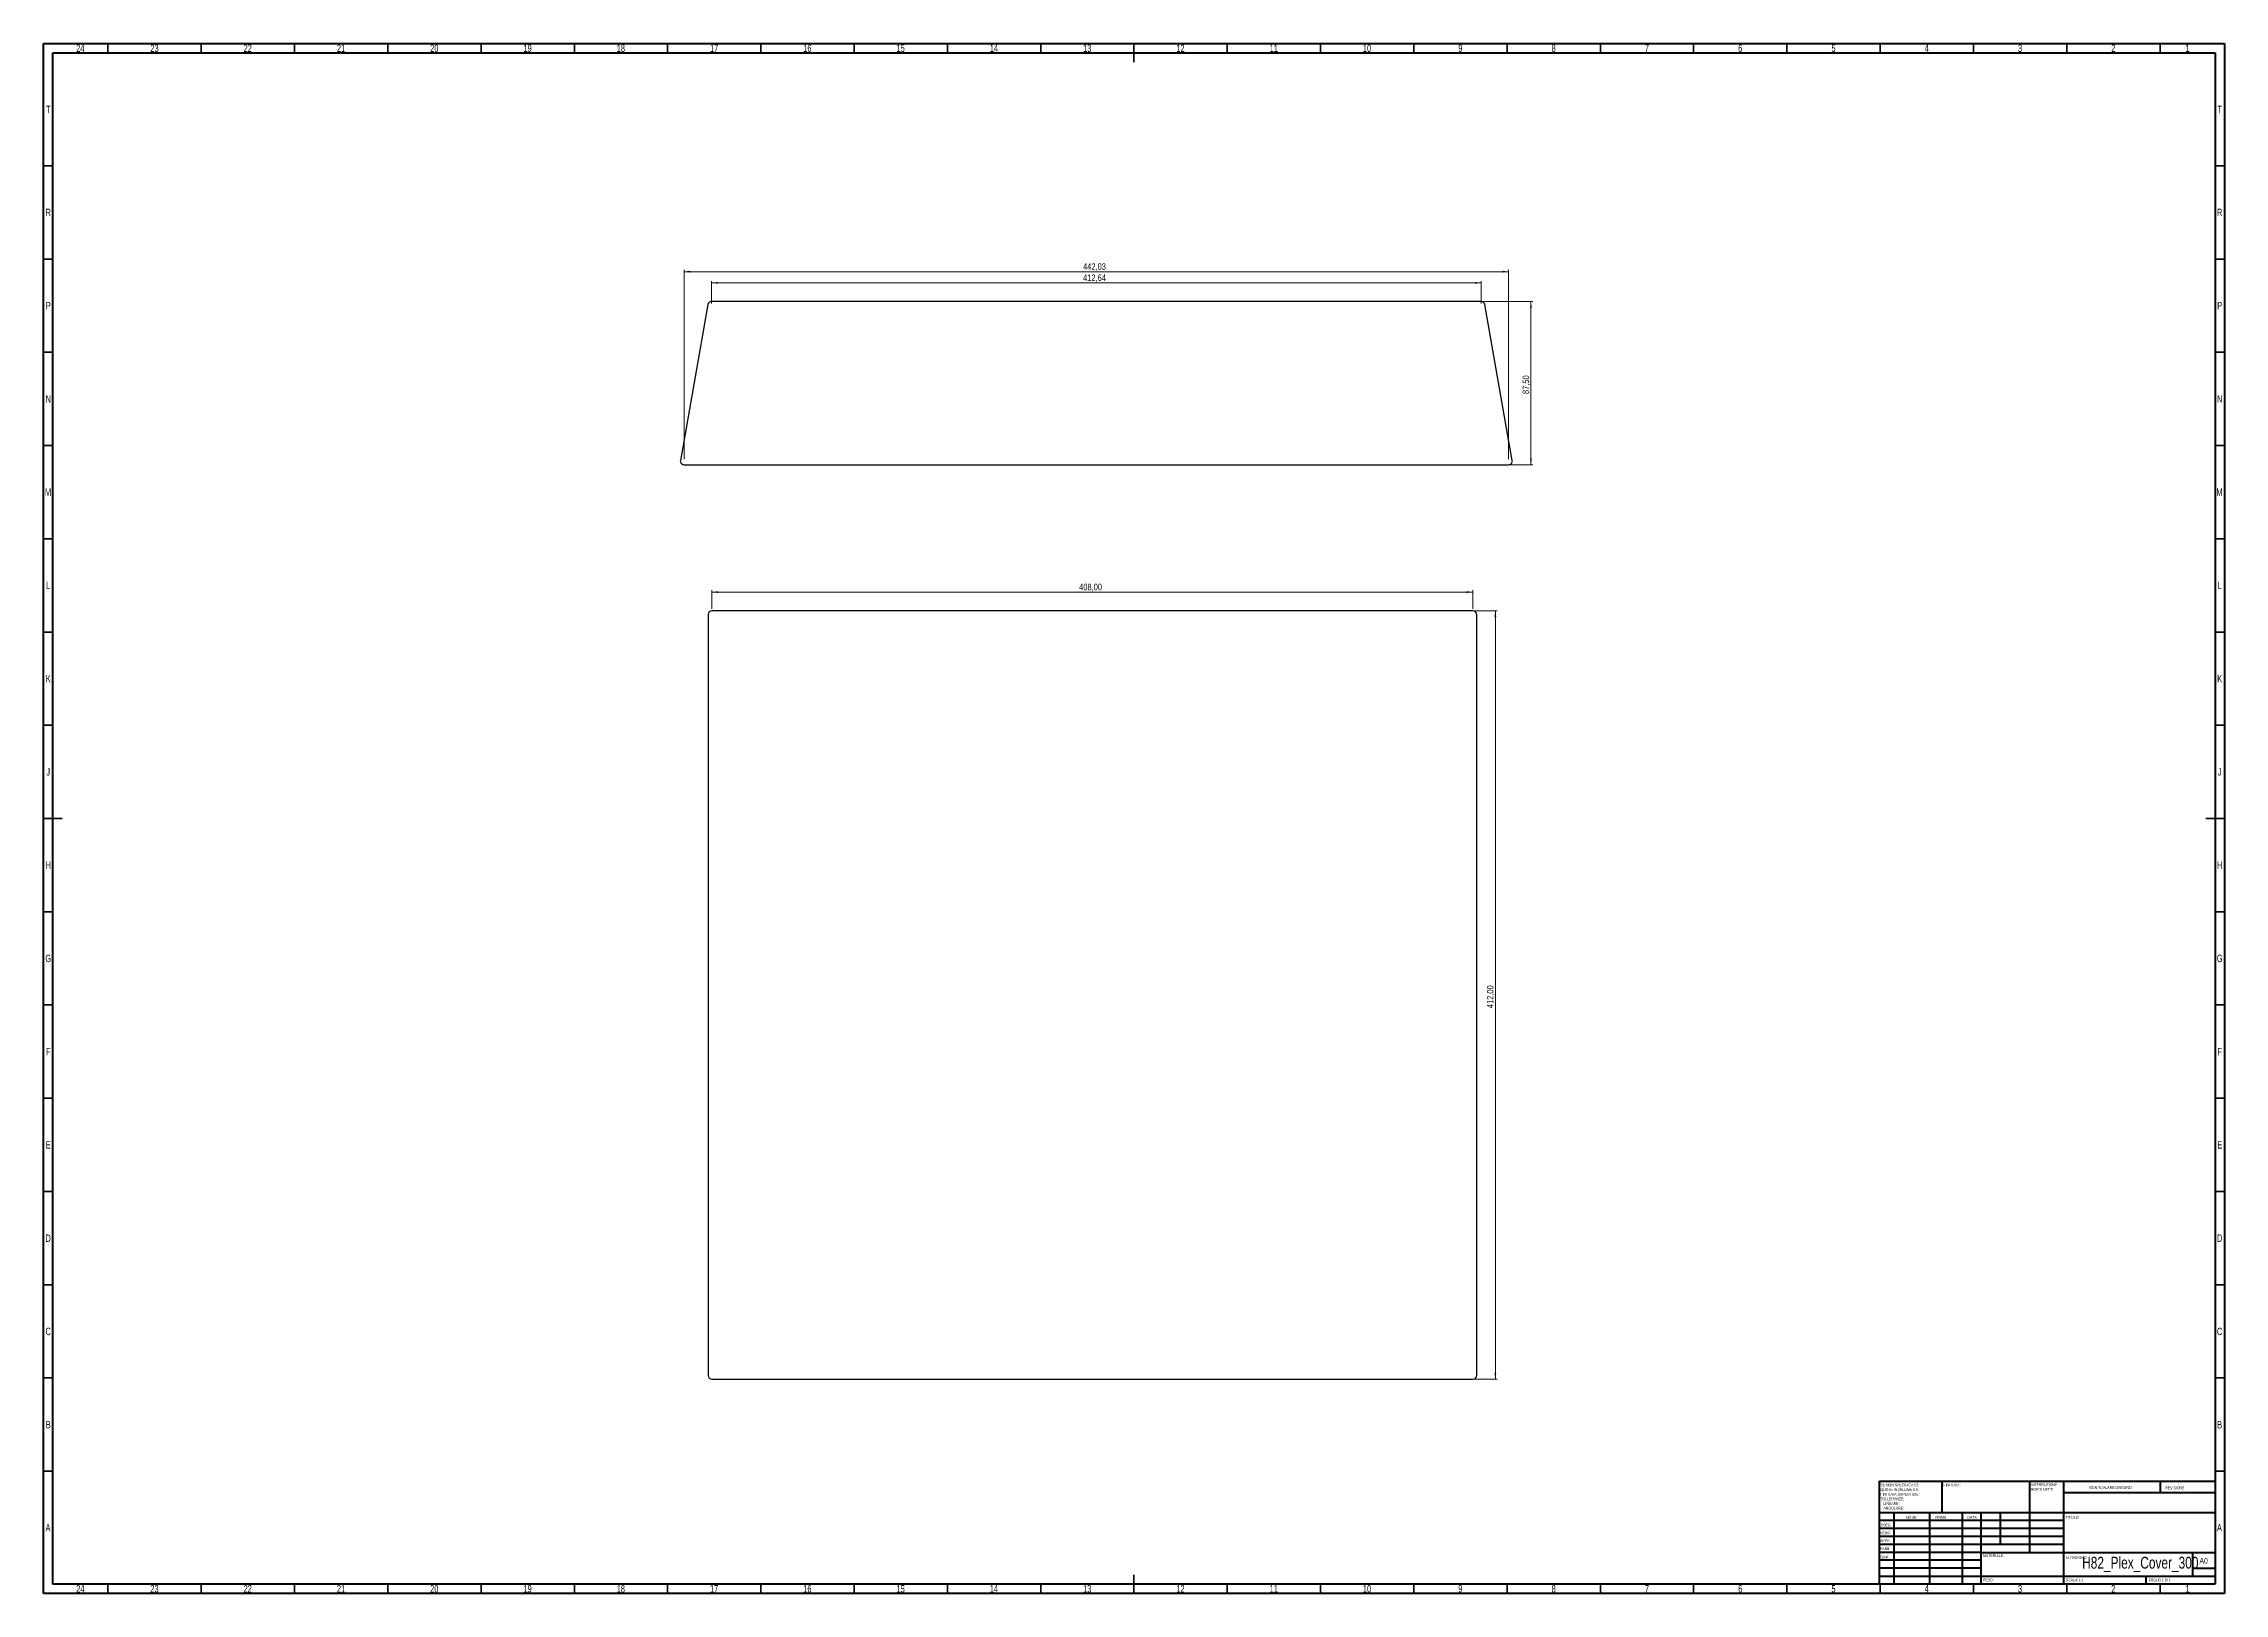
# Model space of a CAD drawing. Header units: millimetres. Extents: x 15 to 1184, y 5 to 836.
import ezdxf

# ---------------------------------------------------------------- set-up
doc = ezdxf.new("R2010")
doc.units = ezdxf.units.MM
doc.styles.add('SLDTEXTSTYLE0', font='TXT', dxfattribs={"width": 0.75})
doc.styles.add('SLDTEXTSTYLE1', font='TXT', dxfattribs={"width": 0.692308})
doc.dimstyles.new('SLDDIMSTYLE0', dxfattribs={"dimtxt": 3.5, "dimasz": 3.302, "dimexe": 0, "dimexo": 0.0625, "dimgap": 0.875, "dimtad": 1, "dimrnd": 1e-09, "dimzin": 12, "dimdsep": 46, "dimtxsty": 'SLDTEXTSTYLE0', "dimsah": 1, "dimcen": 0.09, "dimadec": 0, "dimazin": 3, "dimtfac": 1, "dimtofl": 0, "dimtmove": 0, "dimatfit": 3, "dimfxl": 1, "dimfrac": 2, "dimtolj": 1, "dimtzin": 12, "dimarcsym": 0})

# ---------------------------------------------------------------- blocks, each defined once
blk = doc.blocks.new('_D')
at = {"color": 7, "linetype": 'Continuous', "lineweight": 0}
for p, q in [((786.6, 697.7), (813.3, 697.7)), ((812.3, 610.2), (812.3, 697.7)), ((801.3, 610.2), (813.3, 610.2))]:
    blk.add_line(p, q, dxfattribs=at)
at = {"color": 7, "linetype": 'Continuous', "lineweight": 18}
for points in [[(812.3, 697.7), (811.8, 694.4), (812.8, 694.4)], [(812.3, 610.2), (812.8, 613.5), (811.8, 613.5)]]:
    blk.add_solid(points, dxfattribs=at)
at = {"color": 7, "linetype": 'Continuous', "lineweight": 18, "insert": (807.8, 648.1), "char_height": 3.5, "attachment_point": 1, "rotation": 90, "style": 'SLDTEXTSTYLE0'}
blk.add_mtext('87,50', dxfattribs=at)
blk = doc.blocks.new('_D_1')
at = {"color": 7, "linetype": 'Continuous', "lineweight": 0}
for p, q in [((358.3, 613.2), (358.3, 714.7)), ((358.3, 713.7), (800.3, 713.7)), ((800.3, 613.2), (800.3, 714.7))]:
    blk.add_line(p, q, dxfattribs=at)
at = {"color": 7, "linetype": 'Continuous', "lineweight": 18}
for points in [[(358.3, 713.7), (361.6, 713.2), (361.6, 714.2)], [(800.3, 713.7), (797, 714.2), (797, 713.2)]]:
    blk.add_solid(points, dxfattribs=at)
at = {"color": 7, "linetype": 'Continuous', "lineweight": 18, "insert": (572.2, 718.2), "char_height": 3.5, "attachment_point": 1, "style": 'SLDTEXTSTYLE0'}
blk.add_mtext('442,03', dxfattribs=at)
blk = doc.blocks.new('_D_2')
at = {"color": 7, "linetype": 'Continuous', "lineweight": 0}
for p, q in [((373, 696.7), (373, 708.7)), ((785.6, 707.7), (373, 707.7)), ((785.6, 696.7), (785.6, 708.7))]:
    blk.add_line(p, q, dxfattribs=at)
at = {"color": 7, "linetype": 'Continuous', "lineweight": 18}
for points in [[(373, 707.7), (376.3, 707.2), (376.3, 708.2)], [(785.6, 707.7), (782.3, 708.2), (782.3, 707.2)]]:
    blk.add_solid(points, dxfattribs=at)
at = {"color": 7, "linetype": 'Continuous', "lineweight": 18, "insert": (572.2, 712.2), "char_height": 3.5, "attachment_point": 1, "style": 'SLDTEXTSTYLE0'}
blk.add_mtext('412,64', dxfattribs=at)
blk = doc.blocks.new('_D_3')
at = {"color": 7, "linetype": 'Continuous', "lineweight": 0}
for p, q in [((782.2, 531.9), (794.2, 531.9)), ((793.2, 531.9), (793.2, 119.9)), ((782.2, 119.9), (794.2, 119.9))]:
    blk.add_line(p, q, dxfattribs=at)
at = {"color": 7, "linetype": 'Continuous', "lineweight": 18}
for points in [[(793.2, 531.9), (792.7, 528.6), (793.7, 528.6)], [(793.2, 119.9), (793.7, 123.2), (792.7, 123.2)]]:
    blk.add_solid(points, dxfattribs=at)
at = {"color": 7, "linetype": 'Continuous', "lineweight": 18, "insert": (788.7, 318.8), "char_height": 3.5, "attachment_point": 1, "rotation": 90, "style": 'SLDTEXTSTYLE0'}
blk.add_mtext('412,00', dxfattribs=at)
blk = doc.blocks.new('_D_4')
at = {"color": 7, "linetype": 'Continuous', "lineweight": 0}
for p, q in [((373.2, 532.9), (373.2, 542.9)), ((781.2, 541.9), (373.2, 541.9)), ((781.2, 532.9), (781.2, 542.9))]:
    blk.add_line(p, q, dxfattribs=at)
at = {"color": 7, "linetype": 'Continuous', "lineweight": 18}
for points in [[(373.2, 541.9), (376.5, 541.4), (376.5, 542.4)], [(781.2, 541.9), (777.9, 542.4), (777.9, 541.4)]]:
    blk.add_solid(points, dxfattribs=at)
at = {"color": 7, "linetype": 'Continuous', "lineweight": 18, "insert": (570.1, 546.4), "char_height": 3.5, "attachment_point": 1, "style": 'SLDTEXTSTYLE0'}
blk.add_mtext('408,00', dxfattribs=at)

msp = doc.modelspace()

# ---------------------------------------------------------------- linework, layer by layer
at = {"color": 7, "linetype": 'Continuous', "lineweight": 70}
for p, q in [((15, 5), (15, 836)), ((15, 836), (1184, 836)), ((20, 10), (20, 831)), ((20, 831), (1179, 831)), ((1179, 831), (1179, 10)), ((1184, 836), (1184, 5)), ((1184, 5), (15, 5)), ((1179, 10), (20, 10))]:
    msp.add_line(p, q, dxfattribs=at)
at = {"color": 7, "linetype": 'Continuous', "lineweight": 35}
for p, q in [((49.5, 831), (49.5, 836)), ((99.5, 831), (99.5, 836)), ((149.5, 831), (149.5, 836)), ((199.5, 831), (199.5, 836)), ((249.5, 831), (249.5, 836)), ((299.5, 831), (299.5, 836)), ((349.5, 831), (349.5, 836)), ((399.5, 831), (399.5, 836)), ((449.5, 831), (449.5, 836)), ((499.5, 831), (499.5, 836)), ((549.5, 831), (549.5, 836)), ((599.5, 836), (599.5, 826)), ((599.5, 831), (599.5, 836)), ((649.5, 831), (649.5, 836)), ((699.5, 831), (699.5, 836)), ((749.5, 831), (749.5, 836)), ((799.5, 831), (799.5, 836)), ((849.5, 831), (849.5, 836)), ((899.5, 831), (899.5, 836)), ((949.5, 831), (949.5, 836)), ((999.5, 831), (999.5, 836)), ((1049.5, 831), (1049.5, 836)), ((1099.5, 831), (1099.5, 836)), ((1149.5, 831), (1149.5, 836)), ((20, 770.5), (15, 770.5)), ((1179, 770.5), (1184, 770.5)), ((20, 720.5), (15, 720.5)), ((1179, 720.5), (1184, 720.5)), ((20, 670.5), (15, 670.5)), ((1179, 670.5), (1184, 670.5)), ((20, 620.5), (15, 620.5)), ((1179, 620.5), (1184, 620.5)), ((20, 570.5), (15, 570.5)), ((1179, 570.5), (1184, 570.5)), ((20, 520.5), (15, 520.5)), ((1179, 520.5), (1184, 520.5)), ((20, 470.5), (15, 470.5)), ((1179, 470.5), (1184, 470.5)), ((15, 420.5), (25, 420.5)), ((20, 420.5), (15, 420.5)), ((1184, 420.5), (1174, 420.5)), ((1179, 420.5), (1184, 420.5)), ((20, 370.5), (15, 370.5)), ((1179, 370.5), (1184, 370.5)), ((20, 320.5), (15, 320.5)), ((1179, 320.5), (1184, 320.5)), ((20, 270.5), (15, 270.5)), ((1179, 270.5), (1184, 270.5)), ((20, 220.5), (15, 220.5)), ((1179, 220.5), (1184, 220.5)), ((20, 170.5), (15, 170.5)), ((1179, 170.5), (1184, 170.5)), ((20, 120.5), (15, 120.5)), ((1179, 120.5), (1184, 120.5)), ((20, 70.5), (15, 70.5)), ((1179, 70.5), (1184, 70.5)), ((599.5, 5), (599.5, 15)), ((49.5, 10), (49.5, 5)), ((99.5, 10), (99.5, 5)), ((149.5, 10), (149.5, 5)), ((199.5, 10), (199.5, 5)), ((249.5, 10), (249.5, 5)), ((299.5, 10), (299.5, 5)), ((349.5, 10), (349.5, 5)), ((399.5, 10), (399.5, 5)), ((449.5, 10), (449.5, 5)), ((499.5, 10), (499.5, 5)), ((549.5, 10), (549.5, 5)), ((599.5, 10), (599.5, 5)), ((649.5, 10), (649.5, 5)), ((699.5, 10), (699.5, 5)), ((749.5, 10), (749.5, 5)), ((799.5, 10), (799.5, 5)), ((849.5, 10), (849.5, 5)), ((899.5, 10), (899.5, 5)), ((949.5, 10), (949.5, 5)), ((999.5, 10), (999.5, 5)), ((1049.5, 10), (1049.5, 5)), ((1099.5, 10), (1099.5, 5)), ((1149.5, 10), (1149.5, 5))]:
    msp.add_line(p, q, dxfattribs=at)
at = {"color": 7, "linetype": 'Continuous', "lineweight": 25}
for p, q in [((371.014, 696.045), (356.318, 612.545)), ((785.626, 697.699), (372.984, 697.699)), ((802.292, 612.545), (787.596, 696.045)), ((358.288, 610.199), (800.322, 610.199)), ((371.233, 529.877), (371.233, 121.877)), ((781.233, 531.877), (373.233, 531.877)), ((783.233, 121.877), (783.233, 529.877)), ((373.233, 119.877), (781.233, 119.877))]:
    msp.add_line(p, q, dxfattribs=at)
at = {"color": 7, "linetype": 'Continuous', "lineweight": 50}
for p, q in [((999, 65.25), (1179, 65.25)), ((999, 65.25), (999, 10)), ((1032.8, 48.25), (1032.8, 65.25)), ((1079.6, 65.25), (1079.6, 27)), ((1097.8, 65.25), (1097.8, 10)), ((1179, 58.875), (1097.8, 58.875)), ((1149.8, 58.875), (1149.8, 65.25)), ((1179, 48.25), (999, 48.25)), ((1006.8, 48.25), (1006.8, 10)), ((1025.991, 48.25), (1025.991, 10)), ((1043.399, 48.25), (1043.399, 10)), ((1053.6, 10), (1053.6, 48.25)), ((1064, 31.25), (1064, 48.25)), ((1097.8, 44), (999, 44)), ((1097.8, 39.75), (999, 39.75)), ((1097.8, 35.5), (999, 35.5)), ((1097.8, 31.25), (999, 31.25)), ((1053.6, 27), (999, 27)), ((1053.6, 27), (1179, 27)), ((1167.168, 14.25), (1167.168, 27)), ((1053.6, 22.75), (999, 22.75)), ((1053.6, 18.5), (999, 18.5)), ((999, 14.25), (1179, 14.25)), ((1142, 10), (1142, 14.25)), ((1179, 18.292), (1167.168, 18.292))]:
    msp.add_line(p, q, dxfattribs=at)
at = {"color": 7, "linetype": 'Continuous', "lineweight": 25}
for centre, start, end in [((372.984, 695.699), 90, 170.018171), ((785.626, 695.699), 9.981829, 90), ((358.288, 612.199), 170.018171, 270), ((800.322, 612.199), 270, 9.981829), ((373.233, 529.877), 90, 180), ((781.233, 529.877), 0, 90), ((373.233, 121.877), 180, 270), ((781.233, 121.877), 270, 0)]:
    msp.add_arc(centre, 2, start, end, dxfattribs=at)

# ---------------------------------------------------------------- texts
at = {"color": 7, "linetype": 'Continuous', "lineweight": 0}
for s, insert, char_height, attachment_point, style in [('24', (34.67, 835.505), 3.9688, 2, 'SLDTEXTSTYLE0'), ('23', (74.42, 835.505), 3.9688, 2, 'SLDTEXTSTYLE0'), ('22', (124.42, 835.505), 3.9688, 2, 'SLDTEXTSTYLE0'), ('21', (174.42, 835.505), 3.9688, 2, 'SLDTEXTSTYLE0'), ('20', (224.42, 835.505), 3.9688, 2, 'SLDTEXTSTYLE0'), ('19', (274.42, 835.505), 3.9688, 2, 'SLDTEXTSTYLE0'), ('18', (324.42, 835.505), 3.9688, 2, 'SLDTEXTSTYLE0'), ('17', (374.42, 835.505), 3.9688, 2, 'SLDTEXTSTYLE0'), ('16', (424.42, 835.505), 3.9688, 2, 'SLDTEXTSTYLE0'), ('15', (474.42, 835.505), 3.9688, 2, 'SLDTEXTSTYLE0'), ('14', (524.42, 835.505), 3.9688, 2, 'SLDTEXTSTYLE0'), ('13', (574.42, 835.505), 3.9688, 2, 'SLDTEXTSTYLE0'), ('12', (624.42, 835.505), 3.9688, 2, 'SLDTEXTSTYLE0'), ('11', (674.42, 835.505), 3.9688, 2, 'SLDTEXTSTYLE0'), ('10', (724.42, 835.505), 3.9688, 2, 'SLDTEXTSTYLE0'), ('9', (774.46, 835.505), 3.969, 2, 'SLDTEXTSTYLE0'), ('8', (824.46, 835.505), 3.969, 2, 'SLDTEXTSTYLE0'), ('7', (874.46, 835.505), 3.969, 2, 'SLDTEXTSTYLE0'), ('6', (924.46, 835.505), 3.969, 2, 'SLDTEXTSTYLE0'), ('5', (974.46, 835.505), 3.969, 2, 'SLDTEXTSTYLE0'), ('4', (1024.46, 835.505), 3.969, 2, 'SLDTEXTSTYLE0'), ('3', (1074.46, 835.505), 3.969, 2, 'SLDTEXTSTYLE0'), ('2', (1124.46, 835.505), 3.969, 2, 'SLDTEXTSTYLE0'), ('1', (1164.21, 835.505), 3.969, 2, 'SLDTEXTSTYLE0'), ('T', (17.488, 802.714), 3.969, 2, 'SLDTEXTSTYLE0'), ('T', (1181.488, 802.714), 3.969, 2, 'SLDTEXTSTYLE0'), ('R', (17.444, 747.464), 3.969, 2, 'SLDTEXTSTYLE0'), ('R', (1181.444, 747.464), 3.969, 2, 'SLDTEXTSTYLE0'), ('P', (17.485, 697.464), 3.969, 2, 'SLDTEXTSTYLE0'), ('P', (1181.485, 697.464), 3.969, 2, 'SLDTEXTSTYLE0'), ('N', (17.464, 647.464), 3.969, 2, 'SLDTEXTSTYLE0'), ('N', (1181.464, 647.464), 3.969, 2, 'SLDTEXTSTYLE0'), ('M', (17.362, 597.464), 3.969, 2, 'SLDTEXTSTYLE0'), ('M', (1181.362, 597.464), 3.969, 2, 'SLDTEXTSTYLE0'), ('L', (17.455, 547.464), 3.969, 2, 'SLDTEXTSTYLE0'), ('L', (1181.455, 547.464), 3.969, 2, 'SLDTEXTSTYLE0'), ('K', (17.489, 497.464), 3.969, 2, 'SLDTEXTSTYLE0'), ('K', (1181.489, 497.464), 3.969, 2, 'SLDTEXTSTYLE0'), ('J', (17.465, 447.464), 3.969, 2, 'SLDTEXTSTYLE0'), ('J', (1181.465, 447.464), 3.969, 2, 'SLDTEXTSTYLE0'), ('H', (17.49, 397.464), 3.969, 2, 'SLDTEXTSTYLE0'), ('H', (1181.49, 397.464), 3.969, 2, 'SLDTEXTSTYLE0'), ('G', (17.487, 347.464), 3.969, 2, 'SLDTEXTSTYLE0'), ('G', (1181.487, 347.464), 3.969, 2, 'SLDTEXTSTYLE0'), ('F', (17.458, 297.464), 3.969, 2, 'SLDTEXTSTYLE0'), ('F', (1181.458, 297.464), 3.969, 2, 'SLDTEXTSTYLE0'), ('E', (17.508, 247.464), 3.969, 2, 'SLDTEXTSTYLE0'), ('E', (1181.508, 247.464), 3.969, 2, 'SLDTEXTSTYLE0'), ('D', (17.453, 197.464), 3.969, 2, 'SLDTEXTSTYLE0'), ('D', (1181.453, 197.464), 3.969, 2, 'SLDTEXTSTYLE0'), ('C', (17.459, 147.464), 3.969, 2, 'SLDTEXTSTYLE0'), ('C', (1181.459, 147.464), 3.969, 2, 'SLDTEXTSTYLE0'), ('B', (17.471, 97.464), 3.969, 2, 'SLDTEXTSTYLE0'), ('B', (1181.471, 97.464), 3.969, 2, 'SLDTEXTSTYLE0'), ('SE NON SPECIFICATO:', (999.594, 63.921), 1.5, 1, 'SLDTEXTSTYLE0'), ('QUOTE IN MILLIMETRI', (999.594, 61.421), 1.5, 1, 'SLDTEXTSTYLE0'), ('FINITURA SUPERFICIE:', (999.594, 58.921), 1.5, 1, 'SLDTEXTSTYLE0'), ('FINITURA:', (1033.371, 63.919), 1.5, 1, 'SLDTEXTSTYLE0'), ('BORDI NETTI', (1080.309, 61.503), 1.5, 1, 'SLDTEXTSTYLE0'), ('INTERRUZIONE', (1080.309, 64.003), 1.5, 1, 'SLDTEXTSTYLE0'), ('NON SCALARE DISEGNO', (1111.615, 62.533), 1.5, 1, 'SLDTEXTSTYLE0'), ('REVISIONE', (1152.328, 62.335), 1.5, 1, 'SLDTEXTSTYLE0'), ('TOLLERANZE:', (999.594, 56.421), 1.5, 1, 'SLDTEXTSTYLE0'), ('ANGOLARE:', (1001.281, 51.421), 1.5, 1, 'SLDTEXTSTYLE0'), ('LINEARE:', (1001.281, 53.921), 1.5, 1, 'SLDTEXTSTYLE0'), ('A', (17.34, 42.214), 3.969, 2, 'SLDTEXTSTYLE0'), ('DISEG.', (999.212, 42.43), 1.5, 1, 'SLDTEXTSTYLE0'), ('VERIF.', (999.41, 38.154), 1.5, 1, 'SLDTEXTSTYLE0'), ('NOME', (1013.322, 46.501), 1.5, 1, 'SLDTEXTSTYLE0'), ('FIRMA', (1029.034, 46.562), 1.5, 1, 'SLDTEXTSTYLE0'), ('DATA', (1046.215, 46.576), 1.5, 1, 'SLDTEXTSTYLE0'), ('TITOLO:', (1098.956, 46.576), 1.5, 1, 'SLDTEXTSTYLE0'), ('A', (1181.34, 42.214), 3.969, 2, 'SLDTEXTSTYLE0'), ('APPR.', (999.402, 34.064), 1.5, 1, 'SLDTEXTSTYLE0'), ('FABB.', (999.455, 29.734), 1.5, 1, 'SLDTEXTSTYLE0'), ('Qual.', (999.669, 25.35), 1.5, 1, 'SLDTEXTSTYLE0'), ('MATERIALE:', (1054.646, 25.986), 1.5, 1, 'SLDTEXTSTYLE0'), ('N. DISEGNO', (1099.074, 24.869), 1.5, 1, 'SLDTEXTSTYLE0'), ('H82_Plex_Cover_300', (1138.929, 24.632), 6.35, 2, 'SLDTEXTSTYLE0'), ('A0', (1170.644, 23.922), 2.9104, 1, 'SLDTEXTSTYLE0'), ('PESO:', (1054.618, 12.949), 1.4986, 1, 'SLDTEXTSTYLE0'), ('SCALA:1:1', (1099.074, 12.9), 1.5, 1, 'SLDTEXTSTYLE0'), ('FOGLIO 1 DI 1', (1143.478, 12.9), 1.5, 1, 'SLDTEXTSTYLE1'), ('24', (34.67, 9.464), 3.9688, 2, 'SLDTEXTSTYLE0'), ('23', (74.42, 9.464), 3.9688, 2, 'SLDTEXTSTYLE0'), ('22', (124.42, 9.464), 3.9688, 2, 'SLDTEXTSTYLE0'), ('21', (174.42, 9.464), 3.9688, 2, 'SLDTEXTSTYLE0'), ('20', (224.42, 9.464), 3.9688, 2, 'SLDTEXTSTYLE0'), ('19', (274.42, 9.464), 3.9688, 2, 'SLDTEXTSTYLE0'), ('18', (324.42, 9.464), 3.9688, 2, 'SLDTEXTSTYLE0'), ('17', (374.42, 9.464), 3.9688, 2, 'SLDTEXTSTYLE0'), ('16', (424.42, 9.464), 3.9688, 2, 'SLDTEXTSTYLE0'), ('15', (474.42, 9.464), 3.9688, 2, 'SLDTEXTSTYLE0'), ('14', (524.42, 9.464), 3.9688, 2, 'SLDTEXTSTYLE0'), ('13', (574.42, 9.464), 3.9688, 2, 'SLDTEXTSTYLE0'), ('12', (624.42, 9.464), 3.9688, 2, 'SLDTEXTSTYLE0'), ('11', (674.42, 9.464), 3.9688, 2, 'SLDTEXTSTYLE0'), ('10', (724.42, 9.464), 3.9688, 2, 'SLDTEXTSTYLE0'), ('9', (774.46, 9.464), 3.969, 2, 'SLDTEXTSTYLE0'), ('8', (824.46, 9.464), 3.969, 2, 'SLDTEXTSTYLE0'), ('7', (874.46, 9.464), 3.969, 2, 'SLDTEXTSTYLE0'), ('6', (924.46, 9.464), 3.969, 2, 'SLDTEXTSTYLE0'), ('5', (974.46, 9.464), 3.969, 2, 'SLDTEXTSTYLE0'), ('4', (1024.46, 9.464), 3.969, 2, 'SLDTEXTSTYLE0'), ('3', (1074.46, 9.464), 3.969, 2, 'SLDTEXTSTYLE0'), ('2', (1124.46, 9.464), 3.969, 2, 'SLDTEXTSTYLE0'), ('1', (1164.21, 9.464), 3.969, 2, 'SLDTEXTSTYLE0')]:
    msp.add_mtext(s, dxfattribs=dict(at, insert=insert, char_height=char_height, attachment_point=attachment_point, style=style))

# ---------------------------------------------------------------- dimensions: what is measured, and where the dimension line sits
at = {"color": 7, "linetype": 'Continuous', "lineweight": 18}
for base, p1, p2, picture, middle in [((800.322, 713.699), (358.288, 612.199), (800.322, 612.199), '_D_1', (579.305, 713.699)), ((372.984, 707.699), (785.626, 695.699), (372.984, 695.699), '_D_2', (579.305, 707.699)), ((373.233, 541.877), (781.233, 531.877), (373.233, 531.877), '_D_4', (577.233, 541.877))]:
    dim = msp.add_linear_dim(base=base, p1=p1, p2=p2, dimstyle='SLDDIMSTYLE0', dxfattribs=at)
    dim.commit()
    dim.dimension.update_dxf_attribs({"geometry": picture, "text_midpoint": middle, "dimtype": 160})
for base, p1, p2, picture, middle in [((812.322, 697.699), (800.322, 610.199), (785.626, 697.699), '_D', (812.322, 653.949)), ((793.233, 119.877), (781.233, 531.877), (781.233, 119.877), '_D_3', (793.233, 325.877))]:
    dim = msp.add_linear_dim(base=base, p1=p1, p2=p2, angle=90, dimstyle='SLDDIMSTYLE0', dxfattribs=at)
    dim.commit()
    dim.dimension.update_dxf_attribs({"geometry": picture, "text_midpoint": middle, "dimtype": 160})

doc.saveas('drawing.dxf')
